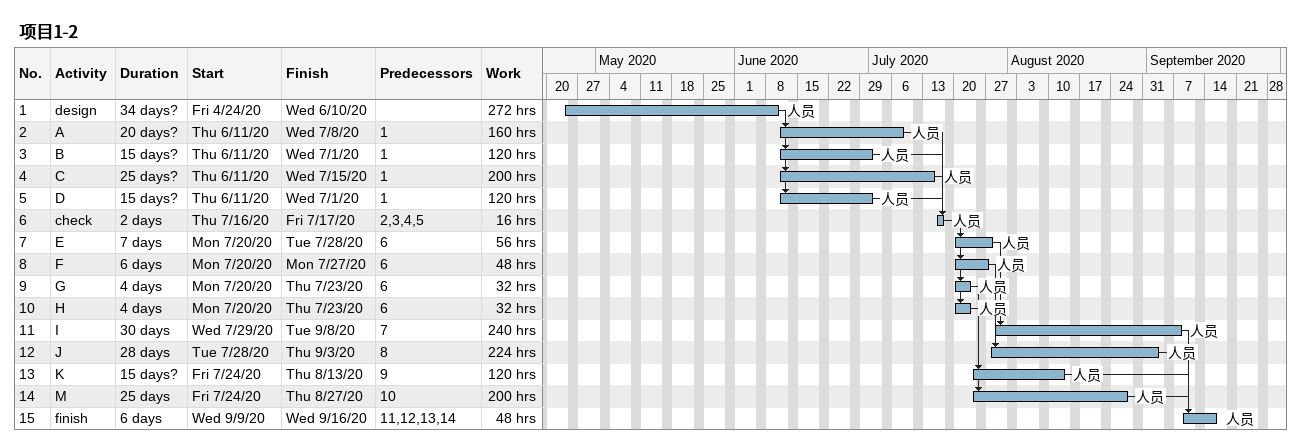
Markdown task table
项目1-2

| ID | Task | Duration | Start | Finish | Predecessors | Resources | Work (h) |
|---|---|---|---|---|---|---|---|
| 1 | design | 34d? | 2020-04-24 | 2020-06-10 |  | 人员 | 272 |
| 2 | A | 20d? | 2020-06-11 | 2020-07-08 | 1 | 人员 | 160 |
| 3 | B | 15d? | 2020-06-11 | 2020-07-01 | 1 | 人员 | 120 |
| 4 | C | 25d? | 2020-06-11 | 2020-07-15 | 1 | 人员 | 200 |
| 5 | D | 15d? | 2020-06-11 | 2020-07-01 | 1 | 人员 | 120 |
| 6 | check | 2d | 2020-07-16 | 2020-07-17 | 2, 3, 4, 5 | 人员 | 16 |
| 7 | E | 7d | 2020-07-20 | 2020-07-28 | 6 | 人员 | 56 |
| 8 | F | 6d | 2020-07-20 | 2020-07-27 | 6 | 人员 | 48 |
| 9 | G | 4d | 2020-07-20 | 2020-07-23 | 6 | 人员 | 32 |
| 10 | H | 4d | 2020-07-20 | 2020-07-23 | 6 | 人员 | 32 |
| 11 | I | 30d | 2020-07-29 | 2020-09-08 | 7 | 人员 | 240 |
| 12 | J | 28d | 2020-07-28 | 2020-09-03 | 8 | 人员 | 224 |
| 13 | K | 15d? | 2020-07-24 | 2020-08-13 | 9 | 人员 | 120 |
| 14 | M | 25d | 2020-07-24 | 2020-08-27 | 10 | 人员 | 200 |
| 15 | finish | 6d | 2020-09-09 | 2020-09-16 | 11, 12, 13, 14 | 人员 | 48 |
